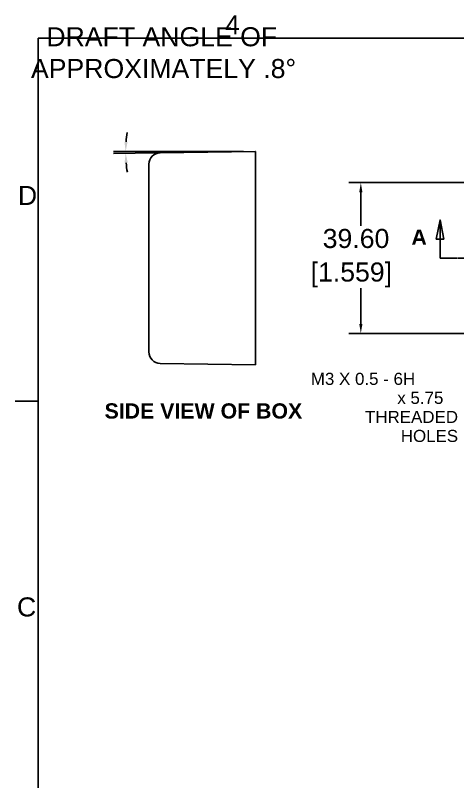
# Model space of a CAD drawing. Extents: x 13 to 546, y 6 to 425.
# Drawn here: x 13 to 129, y 223.9 to 425.1 of the extents above; entities that cross this region are included whole.
import ezdxf

# ---------------------------------------------------------------- set-up
doc = ezdxf.new("R2010")
doc.units = 0
doc.linetypes.add('DOUBLE_DASH_CHAIN', pattern=[1.2403, 0.6614, -0.0827, 0.1654, -0.0827, 0.1654, -0.0827])
doc.layers.get('0').update_dxf_attribs({"linetype": 'CONTINUOUS'})
doc.layers.get('DEFPOINTS').update_dxf_attribs({"linetype": 'CONTINUOUS'})
for name, color, linetype in [('DIMENSION__ANSI_', 7, 'CONTINUOUS'), ('SECTION_LINE__ANSI_', 7, 'DOUBLE_DASH_CHAIN'), ('SKETCH_GEOMETRY__ANSI_', 7, 'CONTINUOUS'), ('SYMBOL__ANSI_', 7, 'CONTINUOUS'), ('VISIBLE__ANSI_', 7, 'CONTINUOUS')]:
    doc.layers.add(name, color=color, linetype=linetype)
doc.styles.add('DIM', font='ARIAL.TTF')
doc.styles.add('NOTE_TEXT__ANSI_', font='ARIAL.TTF')
doc.styles.add('TEXT_STYLE20', font='ARIAL.TTF')
doc.styles.add('TEXT_STYLE62', font='ARIALBD.TTF')
doc.dimstyles.get("Standard").update_dxf_attribs({"dimtxt": 2.5, "dimasz": 2.5, "dimexe": 1.25, "dimexo": 0.625, "dimtad": 1, "dimcen": 2.5, "dimazin": 3, "dimtfac": 1, "dimtmove": 0, "dimatfit": 3})

# ---------------------------------------------------------------- blocks, each defined once
blk = doc.blocks.new('2DTRANSSECTION0')
at = {"layer": 'SECTION_LINE__ANSI_', "linetype": 'CONTINUOUS'}
for p, q in [((124.45, 371.38), (123.45, 366.38)), ((124.45, 366.38), (124.45, 371.38)), ((125.45, 366.38), (124.45, 371.38)), ((215.45, 371.38), (214.45, 366.38)), ((215.45, 366.38), (215.45, 371.38)), ((216.45, 366.38), (215.45, 371.38)), ((123.45, 366.38), (125.45, 366.38)), ((124.45, 361.38), (124.45, 366.38)), ((214.45, 366.38), (216.45, 366.38)), ((215.45, 361.38), (215.45, 366.38))]:
    blk.add_line(p, q, dxfattribs=at)
at = {"layer": 'SECTION_LINE__ANSI_', "linetype": 'DOUBLE_DASH_CHAIN'}
blk.add_line((215.45, 361.38), (124.45, 361.38), dxfattribs=at)
at = {"layer": 'SECTION_LINE__ANSI_'}
for p, q in [((125.87, 361.38), (124.45, 361.38)), ((215.45, 361.38), (214.03, 361.38))]:
    blk.add_line(p, q, dxfattribs=at)
at = {"layer": 'SECTION_LINE__ANSI_', "linetype": 'CONTINUOUS', "flags": 128}
for points in [[(125.45, 366.38), (124.45, 371.38), (123.45, 366.38), (125.45, 366.38)], [(216.45, 366.38), (215.45, 371.38), (214.45, 366.38), (216.45, 366.38)]]:
    blk.add_lwpolyline(points, dxfattribs=at)
at = {"layer": 'SECTION_LINE__ANSI_'}
for points in [[(125.45, 366.38), (124.45, 371.38), (123.45, 366.38), (125.45, 366.38)], [(216.45, 366.38), (215.45, 371.38), (214.45, 366.38), (216.45, 366.38)]]:
    blk.add_solid(points, dxfattribs=at)
at = {"layer": 'SECTION_LINE__ANSI_', "linetype": 'CONTINUOUS', "style": 'TEXT_STYLE62'}
for p in [(116.92, 364.88), (218.95, 364.88)]:
    blk.add_text('A', height=4, dxfattribs=at).set_placement(p)
blk = doc.blocks.new('*X45')
at = {"layer": 'DIMENSION__ANSI_', "linetype": 'CONTINUOUS', "style": 'NOTE_TEXT__ANSI_'}
for s, p in [('39.60', (93.65, 364.03)), (' [1.559]', (88.54, 355.22))]:
    blk.add_text(s, height=5, dxfattribs=at).set_placement(p)
blk = doc.blocks.new('*D7')
at = {"layer": 'DEFPOINTS', "color": 0}
for p in [(137.65, 381.18), (103.65, 341.58), (137.65, 341.58)]:
    blk.add_point(p, dxfattribs=at)
at = {"layer": 'DIMENSION__ANSI_'}
for p, q in [((136.05, 381.18), (100.48, 381.18)), ((103.65, 378.68), (103.65, 369.83)), ((103.65, 344.08), (103.65, 353.47)), ((136.05, 341.58), (100.48, 341.58))]:
    blk.add_line(p, q, dxfattribs=at)
for points in [[(103.24, 378.68), (104.07, 378.68), (103.65, 381.18)], [(103.24, 344.08), (104.07, 344.08), (103.65, 341.58)]]:
    blk.add_solid(points, dxfattribs=at)
blk.add_blockref('*X45', (0, 0), dxfattribs=at)
blk = doc.blocks.new('*X47')
at = {"layer": 'DIMENSION__ANSI_', "linetype": 'CONTINUOUS', "style": 'NOTE_TEXT__ANSI_'}
for s, p in [('DRAFT ANGLE OF', (21.17, 416.99)), ('APPROXIMATELY .8°', (17.13, 408.65))]:
    blk.add_text(s, height=5, dxfattribs=at).set_placement(p)
blk = doc.blocks.new('*D9')
at = {"layer": 'DEFPOINTS', "color": 0}
for p in [(41.97, 389.07), (74.44, 389.38), (74.44, 389.36), (76.04, 389.38)]:
    blk.add_point(p, dxfattribs=at)
at = {"layer": 'DIMENSION__ANSI_'}
for p, q in [((72.84, 389.38), (38.8, 389.38)), ((72.84, 389.34), (38.8, 388.86))]:
    blk.add_line(p, q, dxfattribs=at)
for start, end in [(171.5903, 175.7952), (185.0048, 189.2097)]:
    blk.add_arc((76.04, 389.38), 34.07, start, end, dxfattribs=at)
for points in [[(42.48, 391.87), (41.65, 391.9), (41.97, 389.38)], [(41.68, 386.39), (42.52, 386.43), (41.97, 388.91)]]:
    blk.add_solid(points, dxfattribs=at)
blk.add_blockref('*X47', (0, 0), dxfattribs=at)
blk = doc.blocks.new('*X36')
at = {"layer": 'SYMBOL__ANSI_', "linetype": 'CONTINUOUS', "style": 'DIM'}
for s, p in [('M3 X 0.5 - 6H', (90.54, 328.09)), ('x 5.75', (113.22, 323.09)), ('THREADED', (104.75, 318.09)), ('HOLES', (114.13, 313.1))]:
    blk.add_text(s, height=3.175, dxfattribs=at).set_placement(p)
blk = doc.blocks.new('BORDERS_DEFAULT_BORDER')
at = {"layer": 'SKETCH_GEOMETRY__ANSI_'}
blk.add_line((19.05, 323.85), (13.03, 323.85), dxfattribs=at)
at = {"layer": 'SKETCH_GEOMETRY__ANSI_', "flags": 128}
blk.add_lwpolyline([(19.05, 12.7), (19.05, 419.1), (539.75, 419.1), (539.75, 12.7), (19.05, 12.7)], dxfattribs=at)
at = {"layer": 'SYMBOL__ANSI_', "linetype": 'CONTINUOUS', "style": 'TEXT_STYLE20'}
for s, p in [('4', (68.02, 420.12)), ('D', (13.7, 375.32)), ('C', (13.46, 267.29))]:
    blk.add_text(s, height=5, dxfattribs=at).set_placement(p)

msp = doc.modelspace()

# ---------------------------------------------------------------- linework, layer by layer
at = {"layer": 'SKETCH_GEOMETRY__ANSI_'}
msp.add_line((76.044, 389.384), (75.953, 389.384), dxfattribs=at)
at = {"layer": 'VISIBLE__ANSI_'}
for p, q in [((76.044, 389.384), (51.002, 389.034)), ((76.044, 389.384), (76.044, 386.384)), ((76.044, 336.383), (76.044, 386.384)), ((48.044, 386.034), (48.044, 336.733)), ((76.044, 336.383), (76.044, 333.384)), ((51.002, 333.733), (76.044, 333.384))]:
    msp.add_line(p, q, dxfattribs=at)
for centre, start, end in [((51.044, 386.034), 90.8, 180), ((51.044, 336.733), 180, 269.2)]:
    msp.add_arc(centre, 3, start, end, dxfattribs=at)

# ---------------------------------------------------------------- block references
msp.add_blockref('BORDERS_DEFAULT_BORDER', (0, 0))
at = {"layer": 'SECTION_LINE__ANSI_'}
msp.add_blockref('2DTRANSSECTION0', (0, 0), dxfattribs=at)
at = {"layer": 'SYMBOL__ANSI_'}
msp.add_blockref('*X36', (0, 0), dxfattribs=at)

# ---------------------------------------------------------------- texts
at = {"layer": 'SYMBOL__ANSI_', "linetype": 'CONTINUOUS', "style": 'TEXT_STYLE62'}
msp.add_text('SIDE VIEW OF BOX', height=4, dxfattribs=at).set_placement((36.436, 319.246, -42.175))

# ---------------------------------------------------------------- dimensions: what is measured, and where the dimension line sits
at = {"layer": 'DIMENSION__ANSI_'}
dim = msp.add_angular_dim_3p(base=(41.9722, 389.0664), center=(76.0438, 389.3835), p1=(74.4436, 389.3835), p2=(74.4438, 389.3612), text='DRAFT ANGLE OF\\PAPPROXIMATELY <>', dimstyle='Standard', dxfattribs=at)
dim.commit()
dim.dimension.update_dxf_attribs({"geometry": '*D9', "text_midpoint": (53.7932, 415.1883), "dimtype": 165})
dim = msp.add_linear_dim(base=(103.654, 341.584), p1=(137.653, 381.184), p2=(137.653, 341.584), angle=90, dimstyle='Standard', dxfattribs=at)
dim.commit()
dim.dimension.update_dxf_attribs({"geometry": '*D7', "text_midpoint": (103.654, 361.649), "dimtype": 160})

doc.saveas('drawing.dxf')
